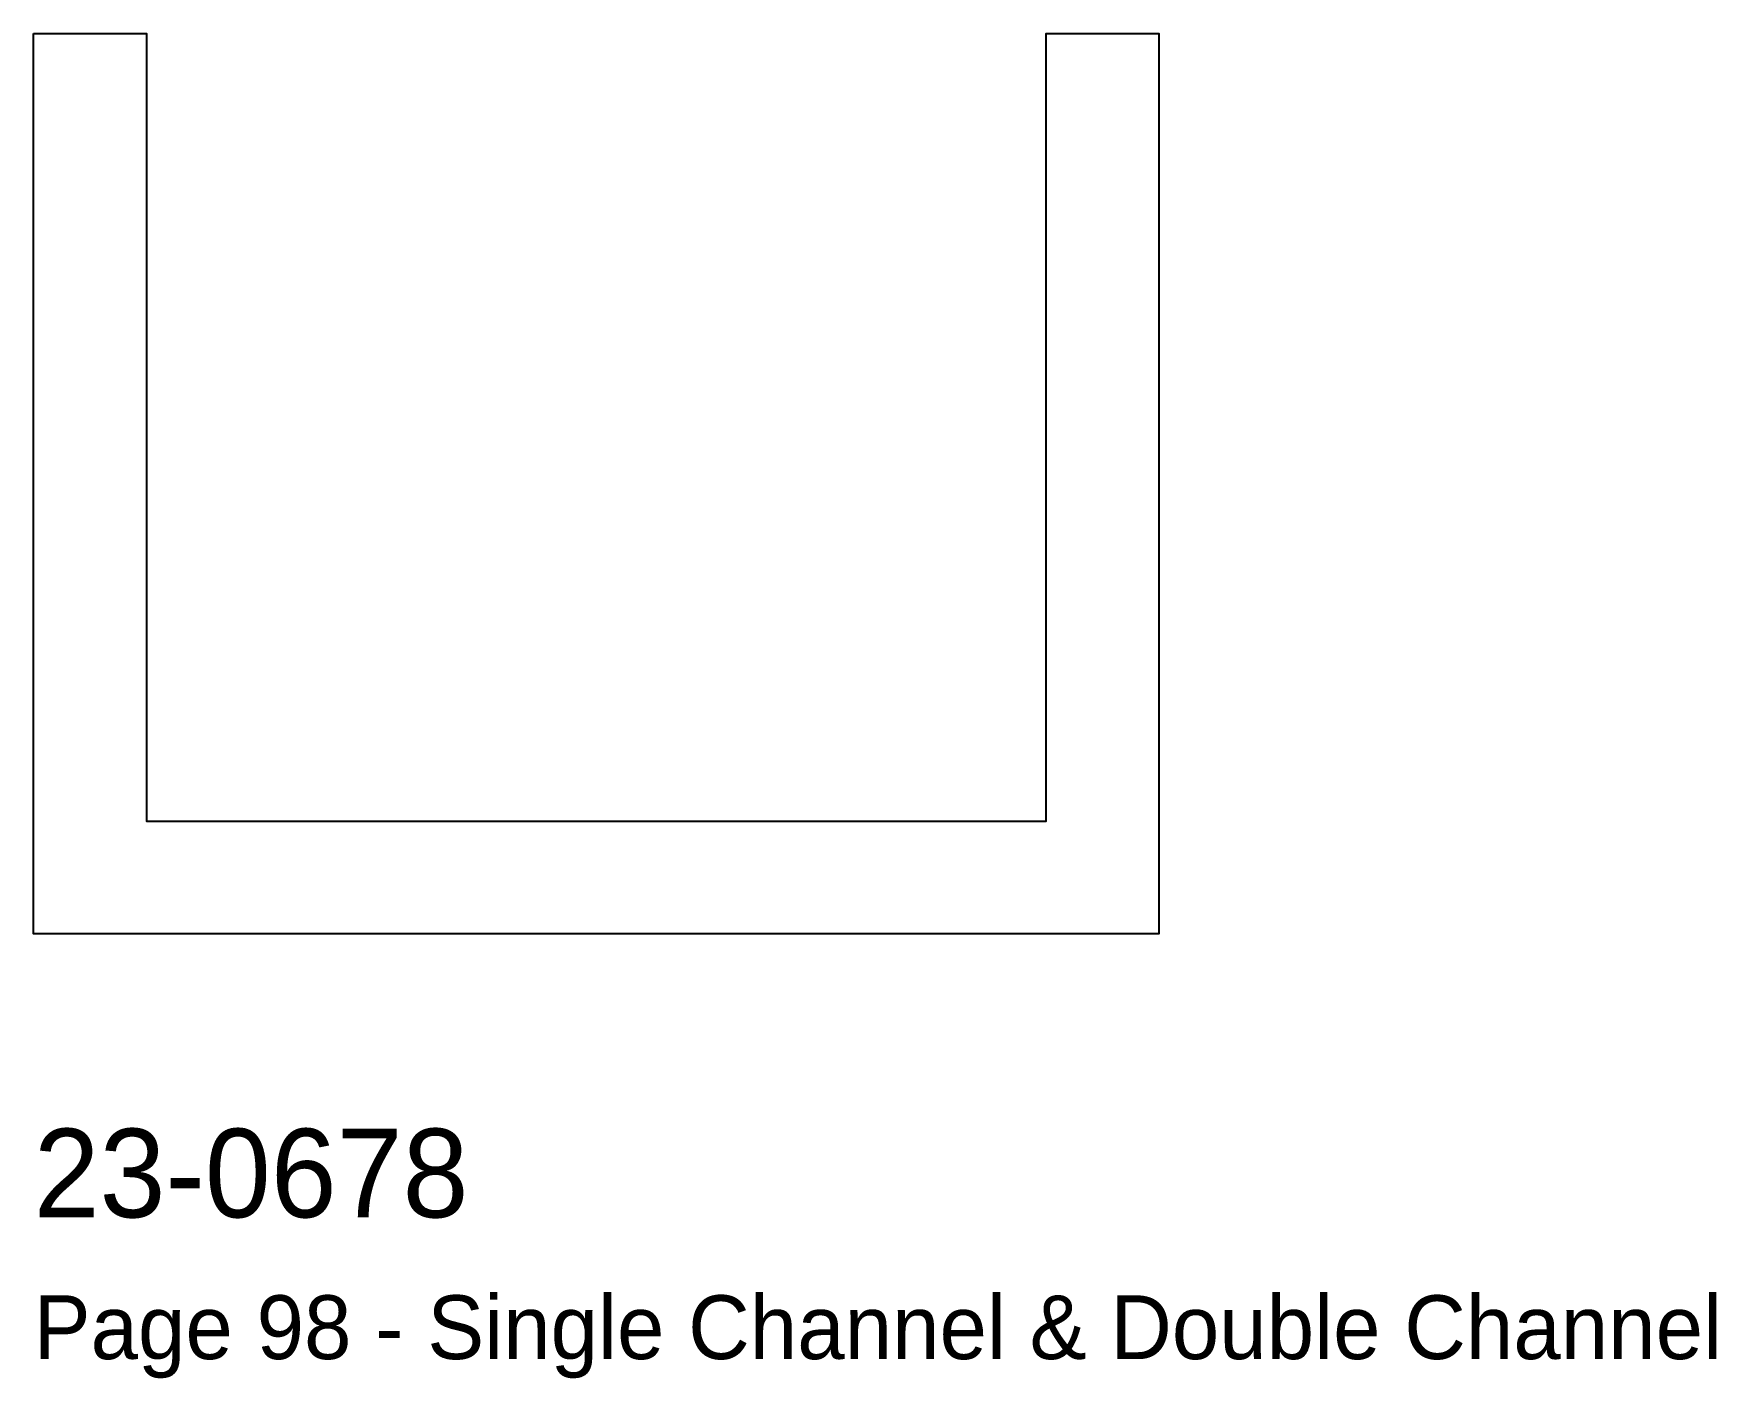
# Model space of a CAD drawing. Header units: millimetres. Extents: x 0 to 47.5, y -12.5 to 25.4.
import ezdxf

# ---------------------------------------------------------------- set-up
doc = ezdxf.new("R2010")
doc.units = ezdxf.units.MM
doc.layers.add('INFO', color=7, linetype='Continuous')
doc.layers.add('PROFILE', color=7, linetype='Continuous')

msp = doc.modelspace()

# ---------------------------------------------------------------- linework, layer by layer
at = {"layer": 'PROFILE'}
msp.add_lwpolyline([(0, 25.4), (3.18, 25.4), (3.18, 3.18), (28.57, 3.18), (28.57, 25.4), (31.75, 25.4), (31.75, 0), (0, 0)], close=True, dxfattribs=at)

# ---------------------------------------------------------------- texts
at = {"layer": 'INFO'}
for s, height, p in [('23-0678', 2.5, (0, -8)), ('Page 98 - Single Channel & Double Channel', 1.8, (0, -12))]:
    msp.add_text(s, height=height, dxfattribs=at).set_placement(p)

doc.saveas('drawing.dxf')
